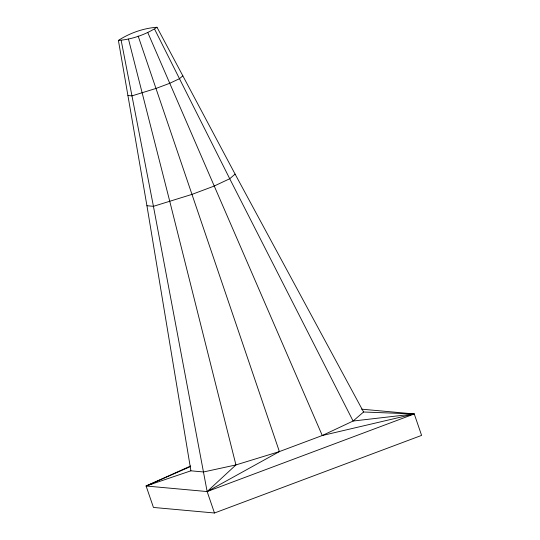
<?xml version="1.0" encoding="UTF-8"?>
<svg xmlns="http://www.w3.org/2000/svg" width="540" height="540" viewBox="0 0 540 540"><rect width="100%" height="100%" fill="white"/><g stroke="black" fill="none" stroke-linecap="round" stroke-linejoin="round"><path stroke-width="0.81" d="M363.589 412L353.093 421.031L322.272 435.517L279.389 451.589L235.933 464.927L203.546 471.967L190.904 470.813L146.934 205.726L118.402 40.406C129.641 33.095 143.627 28.154 157.005 27.257L235.103 174.116L363.589 412L414.261 413.957L421.598 435.395L214.481 513L153.448 507.445L146.111 486.007L190.701 465.959M118.402 40.406C131.78 39.508 145.766 34.574 157.005 27.257M182.831 75.823L179.482 78.705L169.655 83.322L155.972 88.452L131.963 95.884L127.913 95.513M235.103 174.116L229.73 178.74L213.948 186.158L191.984 194.387L153.434 206.321L146.934 205.726M190.654 466.493L146.111 486.007L207.144 491.562L414.261 413.957L361.584 409.165M149.256 484.826L146.111 486.007L190.904 470.813M150.836 484.238L153.198 483.347M154.656 29.275L229.73 178.74L353.093 421.031L414.261 413.957L322.272 435.517L147.771 32.515M214.481 513L207.144 491.562L153.434 206.321L121.23 40.662M138.179 36.106L279.389 451.589L207.144 491.562L235.933 464.927L169.729 201.218L128.466 39.089"/></g></svg>
